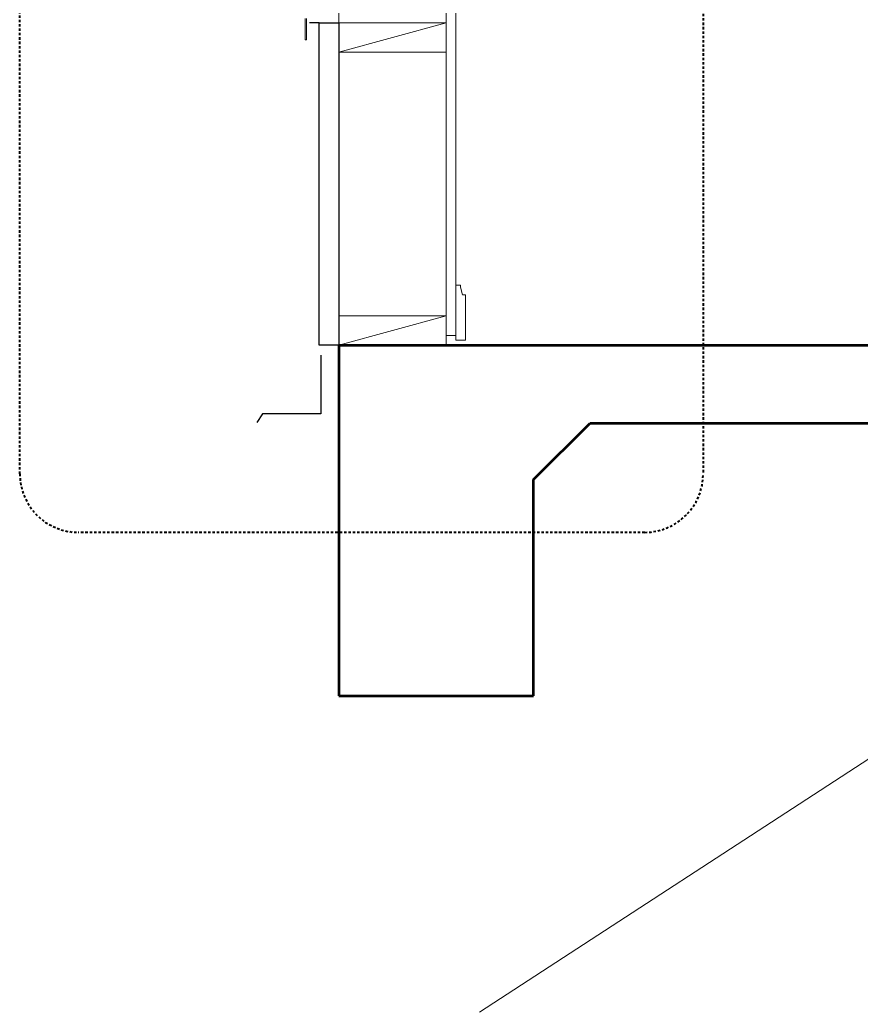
# Model space of a CAD drawing. Header units: inches. Extents: x -3905 to 10892, y 1064 to 9590.
# Drawn here: x 2148.2 to 2191.4, y 3907.8 to 3958.7 of the extents above; entities that cross this region are included whole.
import ezdxf

# ---------------------------------------------------------------- set-up
doc = ezdxf.new("R2010")
doc.units = ezdxf.units.IN
doc.header["$MEASUREMENT"] = 0
doc.linetypes.add('MYHIDDEN', pattern=[0.1875, 0.125, -0.0625])
doc.layers.add('SECTIONS', color=70, linetype='Continuous', lineweight=0)

# ---------------------------------------------------------------- blocks, each defined once
blk = doc.blocks.new('*U496')
at = {"layer": 'SECTIONS', "lineweight": -2}
for p, q in [((1125.127, 3472.196), (1125.127, 3454.196)), ((1125.127, 3472.196), (1198.627, 3472.196)), ((1198.627, 3472.196), (1198.627, 3454.196)), ((1135.127, 3465.295), (1138.028, 3468.196)), ((1188.627, 3465.295), (1185.725, 3468.196)), ((1135.127, 3454.196), (1135.127, 3465.295)), ((1188.627, 3454.196), (1188.627, 3465.295)), ((1125.127, 3454.196), (1135.127, 3454.196)), ((1198.627, 3454.196), (1188.627, 3454.196))]:
    blk.add_line(p, q, dxfattribs=at)
at = {"layer": 'SECTIONS', "linetype": 'Continuous', "lineweight": -2}
blk.add_line((1138.028, 3468.196), (1185.725, 3468.196), dxfattribs=at)

msp = doc.modelspace()

# ---------------------------------------------------------------- linework, layer by layer
at = {"layer": 'SECTIONS', "linetype": 'Continuous', "lineweight": 5}
for p, q in [((2539.61449, 4147.33498), (2171.77412, 3907.76046)), ((2164.55013, 3941.98466), (2164.55013, 4037.98466)), ((2170.05794, 3958.51466), (2164.55013, 3957.01466)), ((2170.05794, 3943.48466), (2164.55013, 3941.98466))]:
    msp.add_line(p, q, dxfattribs=at)
at = {"layer": 'SECTIONS', "lineweight": 5}
msp.add_line((2170.05794, 3941.98466), (2170.05794, 4037.98466), dxfattribs=at)
at = {"layer": 'SECTIONS', "linetype": 'Continuous', "lineweight": 30}
msp.add_line((2163.55013, 3958.51466), (2163.05013, 3958.51466), dxfattribs=at)
at = {"layer": 'SECTIONS', "linetype": 'Continuous', "lineweight": 5}
for points in [[(2170.05794, 3942.48466), (2170.55794, 3942.48466), (2170.55794, 4037.98466), (2170.05794, 4037.98466)], [(2170.05794, 3958.51466), (2164.55013, 3958.51466), (2164.55013, 3957.01466), (2170.05794, 3957.01466)], [(2170.80315, 3944.95041), (2170.80315, 3945.0646), (2170.55794, 3945.0646), (2170.55794, 3942.23466), (2171.04835, 3942.23466), (2171.04835, 3944.55838), (2170.8953, 3944.55838)], [(2170.05794, 3943.48466), (2164.55013, 3943.48466), (2164.55013, 3941.98466), (2170.05794, 3941.98466)]]:
    msp.add_lwpolyline(points, close=True, dxfattribs=at)
at = {"layer": 'SECTIONS', "linetype": 'MYHIDDEN', "lineweight": 40}
msp.add_lwpolyline([(2151.19087, 3975.70537), (2180.24858, 3975.70537, -0.41421356), (2183.24858, 3972.70537), (2183.24858, 3935.378, -0.41421356), (2180.24858, 3932.378), (2151.19087, 3932.378, -0.41421356), (2148.19087, 3935.378), (2148.19087, 3972.70537, -0.41421356)], format="xyb", close=True, dxfattribs=at)
at = {"layer": 'SECTIONS', "linetype": 'Continuous', "lineweight": 0}
msp.add_lwpolyline([(2162.83013, 3958.73466), (2162.83013, 3957.67216, 1), (2162.89513, 3957.67216), (2162.89513, 3958.73466, -0.41421356)], format="xyb", dxfattribs=at)
at = {"layer": 'SECTIONS', "linetype": 'Continuous', "lineweight": 30}
msp.add_lwpolyline([(2164.55013, 3941.98466), (2163.55013, 3941.98466), (2163.55013, 3958.51466), (2164.55013, 3958.51466)], close=True, dxfattribs=at)
msp.add_lwpolyline([(2163.63794, 3941.4631), (2163.63794, 3938.4631), (2160.63794, 3938.4631), (2160.34322, 3938.00967)], dxfattribs=at)

# ---------------------------------------------------------------- block references
at = {"layer": 'SECTIONS', "linetype": 'Continuous', "lineweight": 53}
msp.add_blockref('*U496', (1039.42359, 469.78828), dxfattribs=at)

doc.saveas('drawing.dxf')
